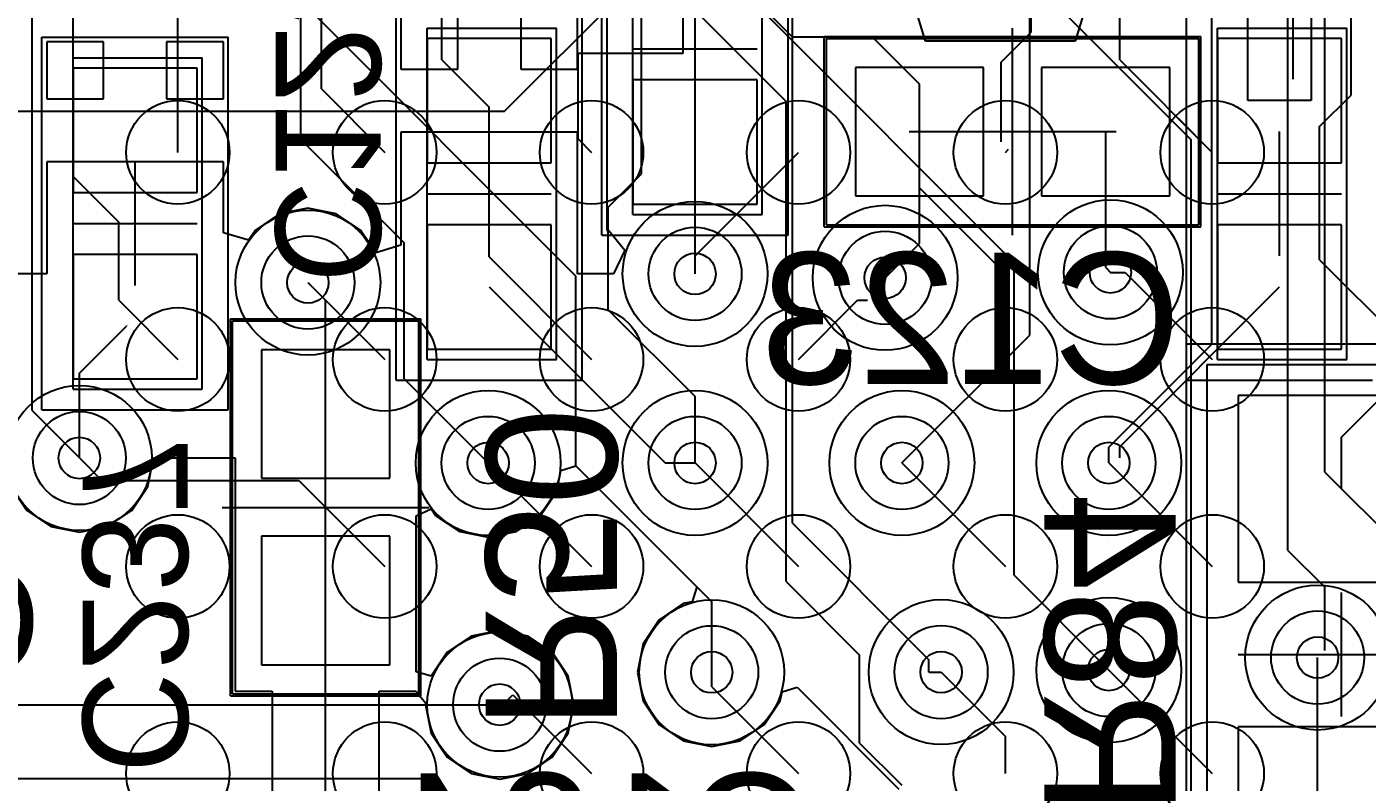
# Model space of a CAD drawing. Extents: x 28 to 300, y 18 to 330.
# Drawn here: x 173.55 to 180.03, y 157.23 to 160.88 of the extents above; entities that cross this region are included whole.
import ezdxf

# ---------------------------------------------------------------- set-up
doc = ezdxf.new("R2010")
doc.units = 0
for name, color, linetype in [('BOTTOMLAYER', 5, 'CONTINUOUS'), ('BOTTOMOVERLAY', 54, 'CONTINUOUS'), ('BOTTOMPASTE', 16, 'CONTINUOUS'), ('BOTTOMSOLDER', 6, 'CONTINUOUS'), ('DRILLDRAWING', 1, 'CONTINUOUS'), ('INTERNALPLANE1', 76, 'CONTINUOUS'), ('INTERNALPLANE6', 136, 'CONTINUOUS'), ('MECHANICAL14', 56, 'CONTINUOUS'), ('MECHANICAL15', 56, 'CONTINUOUS'), ('MECHANICAL16', 56, 'CONTINUOUS'), ('MIDLAYER1', 16, 'CONTINUOUS'), ('MIDLAYER3', 90, 'CONTINUOUS'), ('MULTILAYER', 9, 'CONTINUOUS'), ('TOPLAYER', 1, 'CONTINUOUS'), ('TOPPASTE', 8, 'CONTINUOUS'), ('TOPSOLDER', 216, 'CONTINUOUS'), ('VIAHOLELAYER', 16, 'CONTINUOUS')]:
    doc.layers.add(name, color=color, linetype=linetype)

msp = doc.modelspace()

# ---------------------------------------------------------------- linework, layer by layer
at = {"layer": 'BOTTOMLAYER'}
for p, q in [((179.671, 160.623), (179.671, 162.401)), ((175.859, 160.4686), (176.6106, 161.2202)), ((176.3526, 161.0678), (176.3526, 160.837)), ((175.3578, 160.9472), (175.3578, 160.6726)), ((175.6324, 160.6726), (175.6324, 160.9396)), ((175.9372, 160.9472), (175.9372, 160.6726)), ((176.2118, 160.6726), (176.2118, 160.9472)), ((179.4522, 160.5199), (179.4522, 160.9472)), ((179.757, 160.9472), (179.757, 160.5199)), ((177.894, 160.8072), (177.8572, 160.9287)), ((178.654, 160.9287), (178.6171, 160.8072)), ((173.9206, 160.8038), (173.646, 160.8038)), ((173.646, 160.8038), (173.646, 160.5292)), ((173.9206, 160.5292), (173.9206, 160.8038)), ((174.5, 160.8038), (174.2254, 160.8038)), ((174.2254, 160.8038), (174.2254, 160.5292)), ((174.5, 160.5292), (174.5, 160.8038)), ((176.0848, 160.8202), (175.4848, 160.8202)), ((175.4848, 160.8202), (175.4848, 160.2202)), ((176.0848, 160.2202), (176.0848, 160.8202)), ((176.3526, 160.837), (176.3526, 160.837)), ((176.3526, 160.837), (176.3526, 160.837)), ((176.3526, 160.837), (176.3526, 160.7932)), ((178.3015, 160.8072), (177.894, 160.8072)), ((178.3275, 160.8072), (178.3015, 160.8072)), ((178.3015, 160.8072), (178.3015, 160.8072)), ((178.6171, 160.8072), (178.3275, 160.8072)), ((178.3275, 160.8072), (178.3275, 160.8072)), ((178.3275, 160.8072), (178.3275, 160.8072)), ((178.3275, 160.8072), (178.3275, 160.8072)), ((179.9046, 160.8202), (179.3046, 160.8202)), ((179.3046, 160.8202), (179.3046, 160.2202)), ((179.9046, 160.2202), (179.9046, 160.8202)), ((176.3526, 160.7932), (176.3526, 160.7472)), ((176.3526, 160.7472), (176.3526, 160.7472)), ((176.3526, 160.7472), (176.3526, 160.7472)), ((176.3526, 160.7472), (176.3526, 160.7472)), ((176.3526, 160.7472), (176.3526, 159.8932)), ((174.373, 160.6768), (173.773, 160.6768)), ((173.773, 160.6768), (173.773, 160.0768)), ((174.373, 160.0768), (174.373, 160.6768)), ((177.5545, 160.6802), (177.5545, 160.0602)), ((178.1745, 160.6802), (177.5545, 160.6802)), ((178.1745, 160.0602), (178.1745, 160.6802)), ((178.4545, 160.6802), (178.4545, 160.0602)), ((179.0745, 160.6802), (178.4545, 160.6802)), ((179.0745, 160.0602), (179.0745, 160.6802)), ((175.3578, 160.6726), (175.6324, 160.6726)), ((175.9372, 160.6726), (176.2118, 160.6726)), ((177.0796, 160.6202), (176.4796, 160.6202)), ((176.4796, 160.6202), (176.4796, 160.0202)), ((177.0796, 160.0202), (177.0796, 160.6202)), ((173.646, 160.5292), (173.9206, 160.5292)), ((174.2254, 160.5292), (174.5, 160.5292)), ((179.757, 160.5199), (179.4522, 160.5199)), ((172.2796, 160.4686), (174.073, 160.4686)), ((174.073, 160.4686), (175.7848, 160.4686)), ((175.7848, 160.4686), (175.859, 160.4686)), ((176.2118, 160.3678), (175.3578, 160.3678)), ((175.3578, 160.3678), (175.3578, 160.137)), ((176.2118, 160.137), (176.2118, 160.3678)), ((177.8645, 159.8305), (177.8645, 160.3702)), ((178.7645, 159.7136), (178.7645, 160.3702)), ((176.7796, 159.6832), (176.7796, 160.3202)), ((174.5, 160.2244), (173.646, 160.2244)), ((173.646, 160.2244), (173.646, 159.9936)), ((174.5, 159.9936), (174.5, 160.2244)), ((175.4848, 160.2202), (176.0848, 160.2202)), ((179.3046, 160.2202), (179.9046, 160.2202)), ((175.3578, 160.137), (175.3578, 160.137)), ((175.3578, 160.137), (175.3578, 160.137)), ((175.3578, 160.137), (175.3578, 160.0932)), ((175.3578, 160.0932), (175.3578, 160.0472)), ((176.2118, 160.0932), (176.2118, 160.137)), ((176.2118, 160.137), (176.2118, 160.137)), ((176.2118, 160.137), (176.2118, 160.137)), ((176.2118, 160.0702), (176.2118, 160.0932)), ((176.2118, 160.0932), (176.2118, 160.0932)), ((173.773, 160.0768), (174.373, 160.0768)), ((175.3578, 160.0472), (175.3578, 160.0472)), ((175.3578, 160.0472), (175.3578, 160.0472)), ((175.3578, 160.0472), (175.3578, 160.0472)), ((175.3578, 160.0472), (175.3578, 159.8212)), ((176.2118, 160.0531), (176.2118, 160.0702)), ((176.2118, 160.0472), (176.2118, 160.0531)), ((176.2118, 160.0034), (176.2118, 160.0472)), ((177.5545, 160.0602), (178.1745, 160.0602)), ((178.4545, 160.0602), (179.0745, 160.0602)), ((173.646, 159.9936), (173.646, 159.9936)), ((173.646, 159.9936), (173.646, 159.9936)), ((173.646, 159.9936), (173.646, 159.9498)), ((174.5, 159.9498), (174.5, 159.9936)), ((174.5, 159.9936), (174.5, 159.9936)), ((174.5, 159.9936), (174.5, 159.9936)), ((174.7712, 159.9729), (174.6547, 159.8951)), ((174.9085, 160.0002), (174.7712, 159.9729)), ((175.0458, 159.9729), (174.9085, 160.0002)), ((175.1623, 159.8951), (175.0458, 159.9729)), ((176.2118, 159.6832), (176.2118, 160.0034)), ((176.2118, 160.0034), (176.2118, 160.0034)), ((176.2118, 160.0034), (176.2118, 160.0034)), ((176.2118, 160.0034), (176.2118, 160.0034)), ((176.4796, 160.0202), (177.0796, 160.0202)), ((173.646, 159.9498), (173.646, 159.9038)), ((173.646, 159.9038), (173.646, 159.9038)), ((173.646, 159.9038), (173.646, 159.9038)), ((173.646, 159.9038), (173.646, 159.9038)), ((173.646, 159.9038), (173.646, 159.6832)), ((174.5, 159.9268), (174.5, 159.9498)), ((174.5, 159.9038), (174.5, 159.9268)), ((174.5, 159.8823), (174.5, 159.9038)), ((176.0848, 159.9202), (175.4848, 159.9202)), ((175.4848, 159.9202), (175.4848, 159.3202)), ((176.0848, 159.3202), (176.0848, 159.9202)), ((179.9046, 159.9202), (179.3046, 159.9202)), ((179.3046, 159.9202), (179.3046, 159.3202)), ((179.9046, 159.3202), (179.9046, 159.9202)), ((174.6216, 159.8455), (174.5, 159.8823)), ((174.6547, 159.8951), (174.6216, 159.8455)), ((175.2363, 159.7843), (175.1623, 159.8951)), ((176.3526, 159.8932), (176.3624, 159.8932)), ((176.3624, 159.8932), (176.4405, 159.798)), ((177.6984, 159.6644), (177.8645, 159.8305)), ((174.373, 159.7768), (173.773, 159.7768)), ((173.773, 159.7768), (173.773, 159.1768)), ((174.373, 159.1768), (174.373, 159.7768)), ((175.3578, 159.8212), (175.2363, 159.7843)), ((176.4405, 159.798), (176.3862, 159.6832)), ((179.9046, 158.8952), (180.7796, 159.7702)), ((178.7645, 159.7136), (178.7872, 159.6908)), ((173.646, 159.6832), (173.3723, 159.6832)), ((176.3862, 159.6832), (176.2118, 159.6832)), ((175.7848, 159.6202), (176.6348, 158.7702)), ((178.8328, 158.8484), (179.6046, 159.6202)), ((174.9939, 159.006), (174.9939, 159.5559)), ((173.8036, 159.2032), (174.032, 159.4316)), ((174.0299, 159.4337), (174.032, 159.4316)), ((175.3039, 159.316), (174.6839, 159.316)), ((174.6839, 159.316), (174.6839, 158.696)), ((175.3039, 158.696), (175.3039, 159.316)), ((175.4848, 159.3202), (176.0848, 159.3202)), ((179.3046, 159.3202), (179.9046, 159.3202)), ((173.8036, 158.7942), (173.8036, 159.2032)), ((173.773, 159.1768), (174.373, 159.1768)), ((180.4046, 159.0952), (179.4046, 159.0952)), ((179.4046, 159.0952), (179.4046, 158.1952)), ((179.9046, 158.6452), (179.9046, 158.8952)), ((174.1352, 158.6569), (174.1625, 158.7942)), ((174.1625, 158.7942), (174.5569, 158.7942)), ((174.5569, 158.7942), (174.5569, 158.5968)), ((178.8328, 158.7942), (178.8328, 158.8484)), ((176.1112, 158.6329), (176.1313, 158.7339)), ((176.1313, 158.7339), (176.2042, 158.756)), ((176.2042, 158.756), (176.7878, 158.1724)), ((176.6348, 158.7702), (176.7796, 158.7702)), ((174.6839, 158.696), (175.3039, 158.696)), ((173.472, 158.6569), (173.5498, 158.5404)), ((174.0574, 158.5404), (174.1352, 158.6569)), ((176.0334, 158.5164), (176.1112, 158.6329)), ((173.5498, 158.5404), (173.6663, 158.4626)), ((173.9409, 158.4626), (174.0574, 158.5404)), ((174.5569, 158.5968), (174.5568, 158.5968)), ((174.5568, 158.5968), (174.5569, 158.5968)), ((174.5569, 158.5968), (174.5568, 158.569)), ((174.5568, 158.569), (174.5568, 158.5429)), ((174.5568, 158.5429), (174.5568, 158.5429)), ((174.5568, 158.5429), (174.5568, 158.5429)), ((174.5568, 158.5429), (174.5568, 158.5429)), ((174.5568, 158.5429), (174.5569, 158.5429)), ((174.5569, 158.5429), (174.5569, 158.5429)), ((174.5569, 158.5429), (174.5569, 157.6689)), ((175.4309, 158.5151), (175.5038, 158.5494)), ((175.5038, 158.5494), (175.5258, 158.5164)), ((175.4309, 157.7622), (175.4309, 158.5151)), ((175.4309, 158.5151), (175.4309, 158.5151)), ((175.4309, 158.5151), (175.4309, 158.5151)), ((175.5258, 158.5164), (175.6423, 158.4386)), ((175.9169, 158.4386), (176.0334, 158.5164)), ((173.6663, 158.4626), (173.8036, 158.4353)), ((173.8036, 158.4353), (173.9409, 158.4626)), ((175.3039, 158.4159), (174.6839, 158.4159)), ((174.6839, 158.4159), (174.6839, 157.7959)), ((175.3039, 157.7959), (175.3039, 158.4159)), ((175.6423, 158.4386), (175.7796, 158.4113)), ((175.7796, 158.4113), (175.9169, 158.4386)), ((176.7878, 158.1724), (176.7656, 158.0995)), ((179.4046, 158.1952), (180.4046, 158.1952)), ((174.9939, 156.9003), (174.9939, 158.1059)), ((176.7229, 158.091), (176.6064, 158.0132)), ((176.7656, 158.0995), (176.7229, 158.091)), ((175.8354, 157.9617), (175.6981, 157.9344)), ((175.9727, 157.9344), (175.8354, 157.9617)), ((176.6064, 158.0132), (176.5286, 157.8967)), ((175.6981, 157.9344), (175.5816, 157.8566)), ((176.0892, 157.8566), (175.9727, 157.9344)), ((176.5286, 157.8967), (176.5013, 157.7594)), ((175.5816, 157.8566), (175.5038, 157.7401)), ((176.167, 157.7401), (176.0892, 157.8566)), ((174.6839, 157.7959), (175.3039, 157.7959)), ((175.5038, 157.7401), (175.4309, 157.7622)), ((176.5013, 157.7594), (176.5286, 157.6221)), ((175.5038, 157.7401), (175.5038, 157.7401)), ((176.1943, 157.6028), (176.167, 157.7401)), ((174.5569, 157.6689), (174.7349, 157.6689)), ((174.7349, 157.6689), (174.7349, 157.1822)), ((175.2528, 156.9003), (175.2528, 157.6689)), ((175.2528, 157.6689), (175.4296, 157.6689)), ((175.4296, 157.6689), (175.4779, 157.61)), ((177.1918, 157.6221), (177.2003, 157.6648)), ((177.2003, 157.6648), (177.2732, 157.687)), ((177.2732, 157.687), (177.7654, 157.1948)), ((175.4779, 157.61), (175.4765, 157.6028)), ((175.4765, 157.6028), (175.5038, 157.4655)), ((176.167, 157.4655), (176.1943, 157.6028)), ((176.5286, 157.6221), (176.6064, 157.5056)), ((177.114, 157.5056), (177.1918, 157.6221)), ((176.6064, 157.5056), (176.7229, 157.4278)), ((176.9975, 157.4278), (177.114, 157.5056)), ((175.5038, 157.4655), (175.5816, 157.349)), ((176.0892, 157.349), (176.167, 157.4655)), ((180.4046, 157.4952), (179.4046, 157.4952)), ((179.4046, 157.4952), (179.4046, 156.5952)), ((176.7229, 157.4278), (176.8602, 157.4005)), ((176.8602, 157.4005), (176.9975, 157.4278)), ((175.5816, 157.349), (175.6981, 157.2712)), ((175.9727, 157.2712), (176.0892, 157.349)), ((175.6981, 157.2712), (175.8354, 157.2439)), ((175.8354, 157.2439), (175.9727, 157.2712))]:
    msp.add_line(p, q, dxfattribs=at)
for centre in [(176.7796, 159.6832), (178.7872, 159.6908), (174.9085, 159.6413), (177.6984, 159.6644), (173.8036, 158.7942), (175.7796, 158.7702), (176.7796, 158.7702), (177.7796, 158.7702), (178.7796, 158.7702), (179.7888, 157.8305), (176.8602, 157.7594), (177.969, 157.7603), (178.7796, 157.7702), (175.8354, 157.6028)]:
    msp.add_circle(centre, 0.225, dxfattribs=at)
at = {"layer": 'BOTTOMOVERLAY'}
msp.add_line((179.4046, 157.8452), (180.4046, 157.8452), dxfattribs=at)
at = {"layer": 'BOTTOMPASTE'}
for p, q in [((176.0848, 160.8202), (175.4848, 160.8202)), ((175.4848, 160.8202), (175.4848, 160.2202)), ((176.0848, 160.2202), (176.0848, 160.8202)), ((179.9046, 160.8202), (179.3046, 160.8202)), ((179.3046, 160.8202), (179.3046, 160.2202)), ((179.9046, 160.2202), (179.9046, 160.8202)), ((174.373, 160.6768), (173.773, 160.6768)), ((173.773, 160.6768), (173.773, 160.0768)), ((174.373, 160.0768), (174.373, 160.6768)), ((177.5545, 160.6802), (177.5545, 160.0602)), ((178.1745, 160.6802), (177.5545, 160.6802)), ((178.1745, 160.0602), (178.1745, 160.6802)), ((178.4545, 160.6802), (178.4545, 160.0602)), ((179.0745, 160.6802), (178.4545, 160.6802)), ((179.0745, 160.0602), (179.0745, 160.6802)), ((177.0796, 160.6202), (176.4796, 160.6202)), ((176.4796, 160.6202), (176.4796, 160.0202)), ((177.0796, 160.0202), (177.0796, 160.6202)), ((175.4848, 160.2202), (176.0848, 160.2202)), ((179.3046, 160.2202), (179.9046, 160.2202)), ((173.773, 160.0768), (174.373, 160.0768)), ((177.5545, 160.0602), (178.1745, 160.0602)), ((178.4545, 160.0602), (179.0745, 160.0602)), ((176.4796, 160.0202), (177.0796, 160.0202)), ((176.0848, 159.9202), (175.4848, 159.9202)), ((175.4848, 159.9202), (175.4848, 159.3202)), ((176.0848, 159.3202), (176.0848, 159.9202)), ((179.9046, 159.9202), (179.3046, 159.9202)), ((179.3046, 159.9202), (179.3046, 159.3202)), ((179.9046, 159.3202), (179.9046, 159.9202)), ((174.373, 159.7768), (173.773, 159.7768)), ((173.773, 159.7768), (173.773, 159.1768)), ((174.373, 159.1768), (174.373, 159.7768)), ((175.3039, 159.316), (174.6839, 159.316)), ((174.6839, 159.316), (174.6839, 158.696)), ((175.3039, 158.696), (175.3039, 159.316)), ((175.4848, 159.3202), (176.0848, 159.3202)), ((179.3046, 159.3202), (179.9046, 159.3202)), ((173.773, 159.1768), (174.373, 159.1768)), ((180.4046, 159.0952), (179.4046, 159.0952)), ((179.4046, 159.0952), (179.4046, 158.1952)), ((174.6839, 158.696), (175.3039, 158.696)), ((175.3039, 158.4159), (174.6839, 158.4159)), ((174.6839, 158.4159), (174.6839, 157.7959)), ((175.3039, 157.7959), (175.3039, 158.4159)), ((179.4046, 158.1952), (180.4046, 158.1952)), ((174.6839, 157.7959), (175.3039, 157.7959)), ((180.4046, 157.4952), (179.4046, 157.4952)), ((179.4046, 157.4952), (179.4046, 156.5952))]:
    msp.add_line(p, q, dxfattribs=at)
at = {"layer": 'BOTTOMSOLDER'}
for p, q in [((176.0848, 160.8202), (175.4848, 160.8202)), ((175.4848, 160.8202), (175.4848, 160.2202)), ((176.0848, 160.2202), (176.0848, 160.8202)), ((179.9046, 160.8202), (179.3046, 160.8202)), ((179.3046, 160.8202), (179.3046, 160.2202)), ((179.9046, 160.2202), (179.9046, 160.8202)), ((174.373, 160.6768), (173.773, 160.6768)), ((173.773, 160.6768), (173.773, 160.0768)), ((174.373, 160.0768), (174.373, 160.6768)), ((177.5545, 160.6802), (177.5545, 160.0602)), ((178.1745, 160.6802), (177.5545, 160.6802)), ((178.1745, 160.0602), (178.1745, 160.6802)), ((178.4545, 160.6802), (178.4545, 160.0602)), ((179.0745, 160.6802), (178.4545, 160.6802)), ((179.0745, 160.0602), (179.0745, 160.6802)), ((177.0796, 160.6202), (176.4796, 160.6202)), ((176.4796, 160.6202), (176.4796, 160.0202)), ((177.0796, 160.0202), (177.0796, 160.6202)), ((175.4848, 160.2202), (176.0848, 160.2202)), ((179.3046, 160.2202), (179.9046, 160.2202)), ((173.773, 160.0768), (174.373, 160.0768)), ((177.5545, 160.0602), (178.1745, 160.0602)), ((178.4545, 160.0602), (179.0745, 160.0602)), ((176.4796, 160.0202), (177.0796, 160.0202)), ((176.0848, 159.9202), (175.4848, 159.9202)), ((175.4848, 159.9202), (175.4848, 159.3202)), ((176.0848, 159.3202), (176.0848, 159.9202)), ((179.9046, 159.9202), (179.3046, 159.9202)), ((179.3046, 159.9202), (179.3046, 159.3202)), ((179.9046, 159.3202), (179.9046, 159.9202)), ((174.373, 159.7768), (173.773, 159.7768)), ((173.773, 159.7768), (173.773, 159.1768)), ((174.373, 159.1768), (174.373, 159.7768)), ((175.3039, 159.316), (174.6839, 159.316)), ((174.6839, 159.316), (174.6839, 158.696)), ((175.3039, 158.696), (175.3039, 159.316)), ((175.4848, 159.3202), (176.0848, 159.3202)), ((179.3046, 159.3202), (179.9046, 159.3202)), ((173.773, 159.1768), (174.373, 159.1768)), ((180.4046, 159.0952), (179.4046, 159.0952)), ((179.4046, 159.0952), (179.4046, 158.1952)), ((174.6839, 158.696), (175.3039, 158.696)), ((175.3039, 158.4159), (174.6839, 158.4159)), ((174.6839, 158.4159), (174.6839, 157.7959)), ((175.3039, 157.7959), (175.3039, 158.4159)), ((179.4046, 158.1952), (180.4046, 158.1952)), ((174.6839, 157.7959), (175.3039, 157.7959)), ((180.4046, 157.4952), (179.4046, 157.4952)), ((179.4046, 157.4952), (179.4046, 156.5952))]:
    msp.add_line(p, q, dxfattribs=at)
at = {"layer": 'DRILLDRAWING'}
for centre in [(176.7796, 159.6832), (178.7872, 159.6908), (174.9085, 159.6413), (177.6984, 159.6644), (173.8036, 158.7942), (175.7796, 158.7702), (176.7796, 158.7702), (177.7796, 158.7702), (178.7796, 158.7702), (179.7888, 157.8305), (176.8602, 157.7594), (177.969, 157.7603), (178.7796, 157.7702), (175.8354, 157.6028)]:
    msp.add_circle(centre, 0.1, dxfattribs=at)
at = {"layer": 'INTERNALPLANE1'}
for centre in [(176.7796, 159.6832), (177.6984, 159.6644), (173.8036, 158.7942), (175.7796, 158.7702), (176.7796, 158.7702), (177.7796, 158.7702), (178.7796, 158.7702), (179.7888, 157.8305), (176.8602, 157.7594), (177.969, 157.7603), (178.7796, 157.7702), (175.8354, 157.6028)]:
    msp.add_circle(centre, 0.35, dxfattribs=at)
at = {"layer": 'INTERNALPLANE6'}
for centre in [(176.7796, 159.6832), (178.7872, 159.6908), (174.9085, 159.6413), (173.8036, 158.7942), (175.7796, 158.7702), (176.7796, 158.7702), (177.7796, 158.7702), (178.7796, 158.7702), (179.7888, 157.8305), (176.8602, 157.7594), (177.969, 157.7603), (178.7796, 157.7702), (175.8354, 157.6028)]:
    msp.add_circle(centre, 0.35, dxfattribs=at)
at = {"layer": 'MECHANICAL14'}
for p, q in [((176.4796, 159.9702), (176.4796, 161.5702)), ((177.1046, 159.9702), (177.1046, 161.5702)), ((175.4848, 159.2702), (175.4848, 160.8702)), ((175.4848, 160.8702), (176.1098, 160.8702)), ((176.1098, 159.2702), (176.1098, 160.8702)), ((179.3046, 159.2702), (179.3046, 160.8702)), ((179.3046, 160.8702), (179.9296, 160.8702)), ((179.9296, 159.2702), (179.9296, 160.8702)), ((177.4145, 159.9202), (177.4145, 160.8202)), ((177.4145, 160.8202), (179.2145, 160.8202)), ((179.2145, 159.9202), (179.2145, 160.8202)), ((173.773, 159.1268), (173.773, 160.7268)), ((173.773, 160.7268), (174.398, 160.7268)), ((174.398, 159.1268), (174.398, 160.7268)), ((176.4796, 159.9702), (177.1046, 159.9702)), ((177.4145, 159.9202), (179.2145, 159.9202)), ((174.5439, 159.4559), (175.4439, 159.4559)), ((174.5439, 157.6559), (174.5439, 159.4559)), ((175.4439, 157.6559), (175.4439, 159.4559)), ((175.4848, 159.2702), (176.1098, 159.2702)), ((179.3046, 159.2702), (179.9296, 159.2702)), ((179.2546, 156.4452), (179.2546, 159.2452)), ((179.2546, 159.2452), (180.5546, 159.2452)), ((173.773, 159.1268), (174.398, 159.1268)), ((174.5439, 157.6559), (175.4439, 157.6559))]:
    msp.add_line(p, q, dxfattribs=at)
at = {"layer": 'MECHANICAL15'}
for p, q in [((179.1546, 159.1702), (179.1546, 160.9702)), ((179.6046, 159.7702), (179.6046, 160.3702)), ((179.3046, 160.0702), (179.9046, 160.0702)), ((179.1546, 159.1702), (180.0546, 159.1702))]:
    msp.add_line(p, q, dxfattribs=at)
at = {"layer": 'MECHANICAL16'}
for p, q in [((176.3296, 159.8702), (176.3296, 161.6702)), ((177.2296, 159.8702), (177.2296, 161.6702)), ((176.7796, 160.4702), (176.7796, 161.0702)), ((175.3348, 159.1702), (175.3348, 160.9702)), ((176.2348, 159.1702), (176.2348, 160.9702)), ((178.3145, 159.8702), (178.3145, 160.8702)), ((173.623, 160.8268), (174.523, 160.8268)), ((173.623, 159.0268), (173.623, 160.8268)), ((174.523, 159.0268), (174.523, 160.8268)), ((177.4045, 159.9102), (177.4045, 160.8302)), ((177.4045, 160.8302), (179.2245, 160.8302)), ((179.2245, 159.9102), (179.2245, 160.8302)), ((176.4796, 160.7702), (177.0796, 160.7702)), ((175.7848, 159.7702), (175.7848, 160.3702)), ((177.8145, 160.3702), (178.8145, 160.3702)), ((174.073, 159.6268), (174.073, 160.2268)), ((175.4848, 160.0702), (176.0848, 160.0702)), ((173.773, 159.9268), (174.373, 159.9268)), ((177.4045, 159.9102), (179.2245, 159.9102)), ((176.3296, 159.8702), (177.2296, 159.8702)), ((174.5339, 159.4659), (175.4539, 159.4659)), ((174.5339, 157.6459), (174.5339, 159.4659)), ((175.4539, 157.6459), (175.4539, 159.4659)), ((179.1546, 159.3452), (180.6546, 159.3452)), ((179.1546, 156.3452), (179.1546, 159.3452)), ((175.3348, 159.1702), (176.2348, 159.1702)), ((174.9939, 158.056), (174.9939, 159.0559)), ((173.623, 159.0268), (174.523, 159.0268)), ((174.4939, 158.5559), (175.4939, 158.5559)), ((179.9046, 157.5452), (179.9046, 158.1452)), ((179.6046, 157.8452), (180.2046, 157.8452)), ((174.5339, 157.6459), (175.4539, 157.6459))]:
    msp.add_line(p, q, dxfattribs=at)
at = {"layer": 'MIDLAYER1'}
for p, q in [((175.8737, 161.8618), (177.2199, 160.5156)), ((178.1733, 161.3353), (179.1773, 160.3313)), ((174.8956, 160.981), (176.2039, 159.6727)), ((177.1056, 160.9532), (178.3221, 159.7367)), ((179.6456, 158.3474), (179.6456, 160.9532)), ((177.2199, 158.1975), (177.2199, 160.5156)), ((179.1773, 156.6163), (179.1773, 160.3313)), ((178.3221, 158.2277), (178.3221, 159.7367)), ((176.2039, 158.7563), (176.2039, 159.6727)), ((176.2039, 158.7563), (176.8602, 158.1)), ((179.6456, 158.3474), (179.8233, 158.1698)), ((178.3221, 158.2277), (178.7796, 157.7702)), ((177.2199, 158.1975), (177.5753, 157.8421)), ((179.8233, 157.865), (179.8233, 158.1698)), ((176.8602, 157.7594), (176.8602, 158.1)), ((177.5753, 157.4177), (177.5753, 157.8421)), ((177.5753, 157.4177), (177.7796, 157.2134))]:
    msp.add_line(p, q, dxfattribs=at)
for centre in [(176.7796, 159.6832), (178.7872, 159.6908), (174.9085, 159.6413), (177.6984, 159.6644), (173.8036, 158.7942), (175.7796, 158.7702), (176.7796, 158.7702), (177.7796, 158.7702), (178.7796, 158.7702), (179.7888, 157.8305), (176.8602, 157.7594), (177.969, 157.7603), (178.7796, 157.7702), (175.8354, 157.6028)]:
    msp.add_circle(centre, 0.225, dxfattribs=at)
at = {"layer": 'MIDLAYER3'}
for p, q in [((179.8234, 158.7264), (179.8234, 163.0975)), ((177.2503, 158.479), (177.2503, 161.9515)), ((176.7796, 159.6832), (176.7796, 161.5368)), ((178.3971, 159.3877), (178.3971, 161.5197)), ((174.8745, 160.333), (174.8745, 161.4748)), ((179.2773, 159.3442), (179.2773, 161.4612)), ((173.575, 159.0228), (173.575, 161.4126)), ((176.5214, 160.6738), (176.5214, 161.4342)), ((176.5214, 160.4198), (176.5214, 160.6738)), ((176.5214, 160.1658), (176.5214, 160.6738)), ((174.8745, 160.333), (175.3736, 159.834)), ((176.3605, 160.0049), (176.5214, 160.1658)), ((176.3605, 159.5096), (176.3605, 160.0049)), ((175.3736, 159.1762), (175.3736, 159.834)), ((176.3605, 159.5096), (176.3605, 159.5562)), ((176.3605, 159.5096), (176.7796, 159.0905)), ((177.7796, 158.7702), (178.3971, 159.3877)), ((178.7796, 158.8465), (179.2773, 159.3442)), ((175.3736, 159.1762), (175.7796, 158.7702)), ((176.7796, 158.7702), (176.7796, 159.0905)), ((173.575, 159.0228), (173.8036, 158.7942)), ((178.7796, 158.7702), (178.7796, 158.8465)), ((179.8234, 158.7264), (180.7796, 157.7702)), ((177.2503, 158.479), (177.9092, 157.8201)), ((177.9092, 157.7603), (177.9092, 157.8201)), ((177.9092, 157.7603), (177.969, 157.7603)), ((172.8029, 157.6028), (175.8354, 157.6028)), ((171.7518, 157.2463), (175.4708, 157.2463)), ((175.4708, 157.2463), (175.9026, 156.8145))]:
    msp.add_line(p, q, dxfattribs=at)
for centre in [(176.7796, 159.6832), (178.7872, 159.6908), (174.9085, 159.6413), (177.6984, 159.6644), (173.8036, 158.7942), (175.7796, 158.7702), (176.7796, 158.7702), (177.7796, 158.7702), (178.7796, 158.7702), (179.7888, 157.8305), (176.8602, 157.7594), (177.969, 157.7603), (178.7796, 157.7702), (175.8354, 157.6028)]:
    msp.add_circle(centre, 0.225, dxfattribs=at)
at = {"layer": 'MULTILAYER'}
for centre in [(176.7796, 159.6832), (178.7872, 159.6908), (174.9085, 159.6413), (177.6984, 159.6644), (173.8036, 158.7942), (175.7796, 158.7702), (176.7796, 158.7702), (177.7796, 158.7702), (178.7796, 158.7702), (179.7888, 157.8305), (176.8602, 157.7594), (177.969, 157.7603), (178.7796, 157.7702), (175.8354, 157.6028)]:
    msp.add_circle(centre, 0.225, dxfattribs=at)
at = {"layer": 'TOPLAYER'}
for p, q in [((173.7733, 160.1538), (173.7733, 163.4698)), ((174.9733, 160.5765), (174.9733, 161.9184)), ((178.4045, 160.8506), (178.4045, 161.9438)), ((175.5562, 160.7169), (175.5562, 161.2834)), ((176.7225, 160.75), (176.7225, 161.258)), ((178.8328, 160.717), (178.8328, 161.2326)), ((174.2796, 160.2702), (174.2796, 161.1367)), ((179.9504, 160.5468), (179.9504, 161.0151)), ((177.1472, 160.9293), (177.2488, 160.8277)), ((177.2488, 160.8277), (177.6359, 160.8277)), ((177.6359, 160.8277), (177.8645, 160.5991)), ((178.26, 160.7061), (178.4045, 160.8506)), ((176.2145, 160.3353), (176.2145, 160.75)), ((176.2145, 160.75), (176.7225, 160.75)), ((175.5562, 160.7169), (175.7848, 160.4883)), ((178.26, 160.321), (178.26, 160.7061)), ((178.8328, 160.717), (179.2796, 160.2702)), ((174.9733, 160.5765), (175.2796, 160.2702)), ((177.8645, 160.0983), (177.8645, 160.5991)), ((179.798, 160.3944), (179.9504, 160.5468)), ((175.7848, 159.765), (175.7848, 160.4883)), ((179.1161, 160.4337), (179.2796, 160.2702)), ((179.798, 159.7518), (179.798, 160.3944)), ((176.2145, 160.3353), (176.2796, 160.2702)), ((178.2796, 160.2702), (178.2952, 160.2858)), ((176.7796, 159.7702), (177.2796, 160.2702)), ((173.7733, 160.1538), (173.9938, 159.9333)), ((177.8645, 160.0983), (178.2796, 159.6832)), ((173.9938, 159.556), (173.9938, 159.9333)), ((176.7796, 159.6832), (176.7796, 159.7702)), ((175.7848, 159.765), (176.2796, 159.2702)), ((179.798, 159.7518), (180.2796, 159.2702)), ((174.9085, 159.6413), (174.9085, 159.6413)), ((174.9085, 159.6413), (175.2796, 159.2702)), ((178.2796, 159.2702), (178.2796, 159.6832)), ((178.7872, 159.6908), (178.859, 159.6908)), ((178.859, 159.6908), (179.2796, 159.2702)), ((173.9938, 159.556), (174.2796, 159.2702)), ((177.2796, 159.2702), (177.5656, 159.5562)), ((177.5656, 159.5562), (177.6136, 159.5562)), ((173.8036, 158.7942), (173.9125, 158.6853)), ((175.7796, 158.7702), (176.2796, 158.2702)), ((176.7796, 158.7702), (177.2796, 158.2702)), ((177.7796, 158.7702), (178.2796, 158.2702)), ((178.7796, 158.7702), (179.2796, 158.2702)), ((173.9125, 158.6853), (174.8645, 158.6853)), ((174.8645, 158.6853), (175.2796, 158.2702)), ((178.2796, 158.2702), (178.2796, 158.2702)), ((179.7888, 155.7794), (179.7888, 157.8305)), ((176.8602, 157.6896), (176.8602, 157.7594)), ((177.969, 157.7603), (178.2796, 157.4497)), ((178.7796, 157.7702), (179.2796, 157.2702)), ((175.8502, 157.6028), (175.8986, 157.6512)), ((175.8986, 157.6512), (176.2796, 157.2702)), ((176.8602, 157.6896), (177.2796, 157.2702)), ((175.8354, 157.6028), (175.8502, 157.6028)), ((178.2796, 157.2702), (178.2796, 157.4497))]:
    msp.add_line(p, q, dxfattribs=at)
for centre, radius in [((174.2796, 160.2702), 0.25), ((175.2796, 160.2702), 0.25), ((176.2796, 160.2702), 0.25), ((177.2796, 160.2702), 0.25), ((178.2796, 160.2702), 0.25), ((179.2796, 160.2702), 0.25), ((176.7796, 159.6832), 0.225), ((178.7872, 159.6908), 0.225), ((174.9085, 159.6413), 0.225), ((177.6984, 159.6644), 0.225), ((174.2796, 159.2702), 0.25), ((175.2796, 159.2702), 0.25), ((176.2796, 159.2702), 0.25), ((177.2796, 159.2702), 0.25), ((178.2796, 159.2702), 0.25), ((179.2796, 159.2702), 0.25), ((173.8036, 158.7942), 0.225), ((175.7796, 158.7702), 0.225), ((176.7796, 158.7702), 0.225), ((177.7796, 158.7702), 0.225), ((178.7796, 158.7702), 0.225), ((174.2796, 158.2702), 0.25), ((175.2796, 158.2702), 0.25), ((176.2796, 158.2702), 0.25), ((177.2796, 158.2702), 0.25), ((178.2796, 158.2702), 0.25), ((179.2796, 158.2702), 0.25), ((179.7888, 157.8305), 0.225), ((176.8602, 157.7594), 0.225), ((177.969, 157.7603), 0.225), ((178.7796, 157.7702), 0.225), ((175.8354, 157.6028), 0.225), ((174.2796, 157.2702), 0.25), ((175.2796, 157.2702), 0.25), ((176.2796, 157.2702), 0.25), ((177.2796, 157.2702), 0.25), ((178.2796, 157.2702), 0.25), ((179.2796, 157.2702), 0.25)]:
    msp.add_circle(centre, radius, dxfattribs=at)
at = {"layer": 'TOPPASTE'}
for centre in [(174.2796, 160.2702), (175.2796, 160.2702), (176.2796, 160.2702), (177.2796, 160.2702), (178.2796, 160.2702), (179.2796, 160.2702), (174.2796, 159.2702), (175.2796, 159.2702), (176.2796, 159.2702), (177.2796, 159.2702), (178.2796, 159.2702), (179.2796, 159.2702), (174.2796, 158.2702), (175.2796, 158.2702), (176.2796, 158.2702), (177.2796, 158.2702), (178.2796, 158.2702), (179.2796, 158.2702), (174.2796, 157.2702), (175.2796, 157.2702), (176.2796, 157.2702), (177.2796, 157.2702), (178.2796, 157.2702), (179.2796, 157.2702)]:
    msp.add_circle(centre, 0.25, dxfattribs=at)
at = {"layer": 'TOPSOLDER'}
for centre in [(174.2796, 160.2702), (175.2796, 160.2702), (176.2796, 160.2702), (177.2796, 160.2702), (178.2796, 160.2702), (179.2796, 160.2702), (174.2796, 159.2702), (175.2796, 159.2702), (176.2796, 159.2702), (177.2796, 159.2702), (178.2796, 159.2702), (179.2796, 159.2702), (174.2796, 158.2702), (175.2796, 158.2702), (176.2796, 158.2702), (177.2796, 158.2702), (178.2796, 158.2702), (179.2796, 158.2702), (174.2796, 157.2702), (175.2796, 157.2702), (176.2796, 157.2702), (177.2796, 157.2702), (178.2796, 157.2702), (179.2796, 157.2702)]:
    msp.add_circle(centre, 0.25, dxfattribs=at)
at = {"layer": 'VIAHOLELAYER'}
for centre in [(176.7796, 159.6832), (178.7872, 159.6908), (174.9085, 159.6413), (177.6984, 159.6644), (173.8036, 158.7942), (175.7796, 158.7702), (176.7796, 158.7702), (177.7796, 158.7702), (178.7796, 158.7702), (179.7888, 157.8305), (176.8602, 157.7594), (177.969, 157.7603), (178.7796, 157.7702), (175.8354, 157.6028)]:
    msp.add_circle(centre, 0.1, dxfattribs=at)

# ---------------------------------------------------------------- texts
at = {"layer": 'BOTTOMOVERLAY', "text_generation_flag": 2}
for s, height, rotation, p in [('C125', 0.508, 270, (174.752, 159.639)), ('R50', 0.635, 270, (175.768, 157.48)), ('C237', 0.508, 270, (173.8198, 157.2717)), ('R84', 0.635, 270, (178.468, 157.0685)), ('C238', 0.508, 360, (173.6166, 157.7543))]:
    msp.add_text(s, height=height, rotation=rotation, dxfattribs=at).set_placement(p)
for s, p in [('C123', (179.1284, 159.1513)), ('C124', (177.3758, 156.6367))]:
    msp.add_text(s, height=0.635, dxfattribs=at).set_placement(p)

doc.saveas('drawing.dxf')
